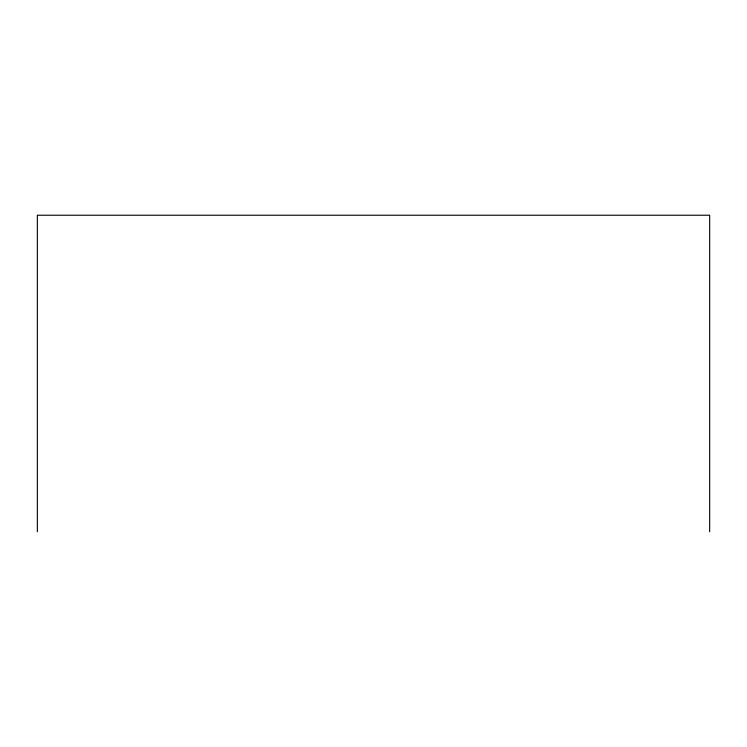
<?xml version="1.0" encoding="UTF-8"?>
<svg xmlns="http://www.w3.org/2000/svg" width="747" height="747" viewBox="0 0 747 747"><rect width="100%" height="100%" fill="white"/><g stroke="black" fill="none" stroke-linecap="round" stroke-linejoin="round"><path stroke-width="1.12" d="M709.65 531.771L709.65 215.229L37.35 215.229L37.35 531.771"/></g></svg>
